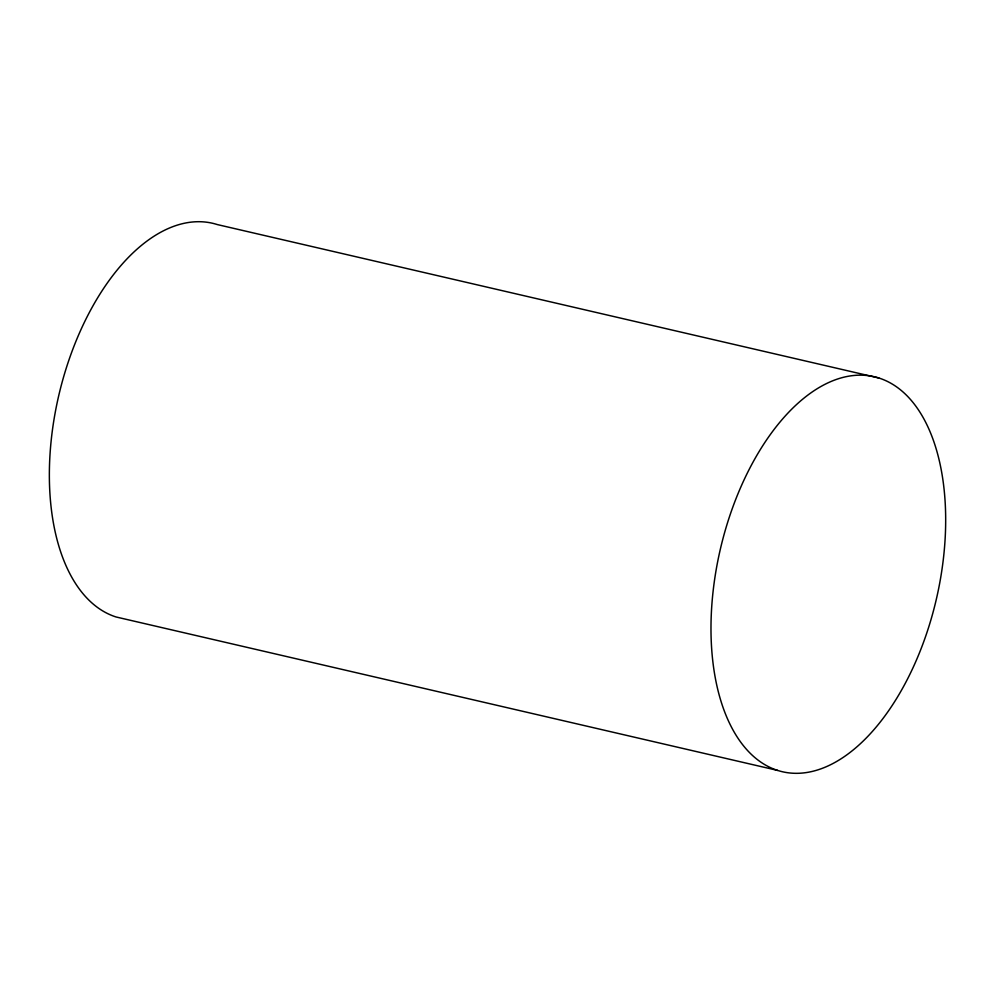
<?xml version="1.0" encoding="UTF-8"?>
<svg xmlns="http://www.w3.org/2000/svg" width="995" height="995" viewBox="0 0 995 995"><rect width="100%" height="100%" fill="white"/><g stroke="black" fill="none" stroke-linecap="round" stroke-linejoin="round"><path stroke-width="1.49" d="M878.896 378.013A202.781 110.868 -76.9 0 0 711.325 642.994A202.781 110.868 -76.9 0 0 894.642 701.649A202.781 110.868 -76.9 0 0 878.896 378.013L217.308 224.571A202.781 110.868 -76.9 0 0 60.869 386.918A202.781 110.868 -76.9 0 0 116.104 616.987L777.692 770.428"/></g></svg>
